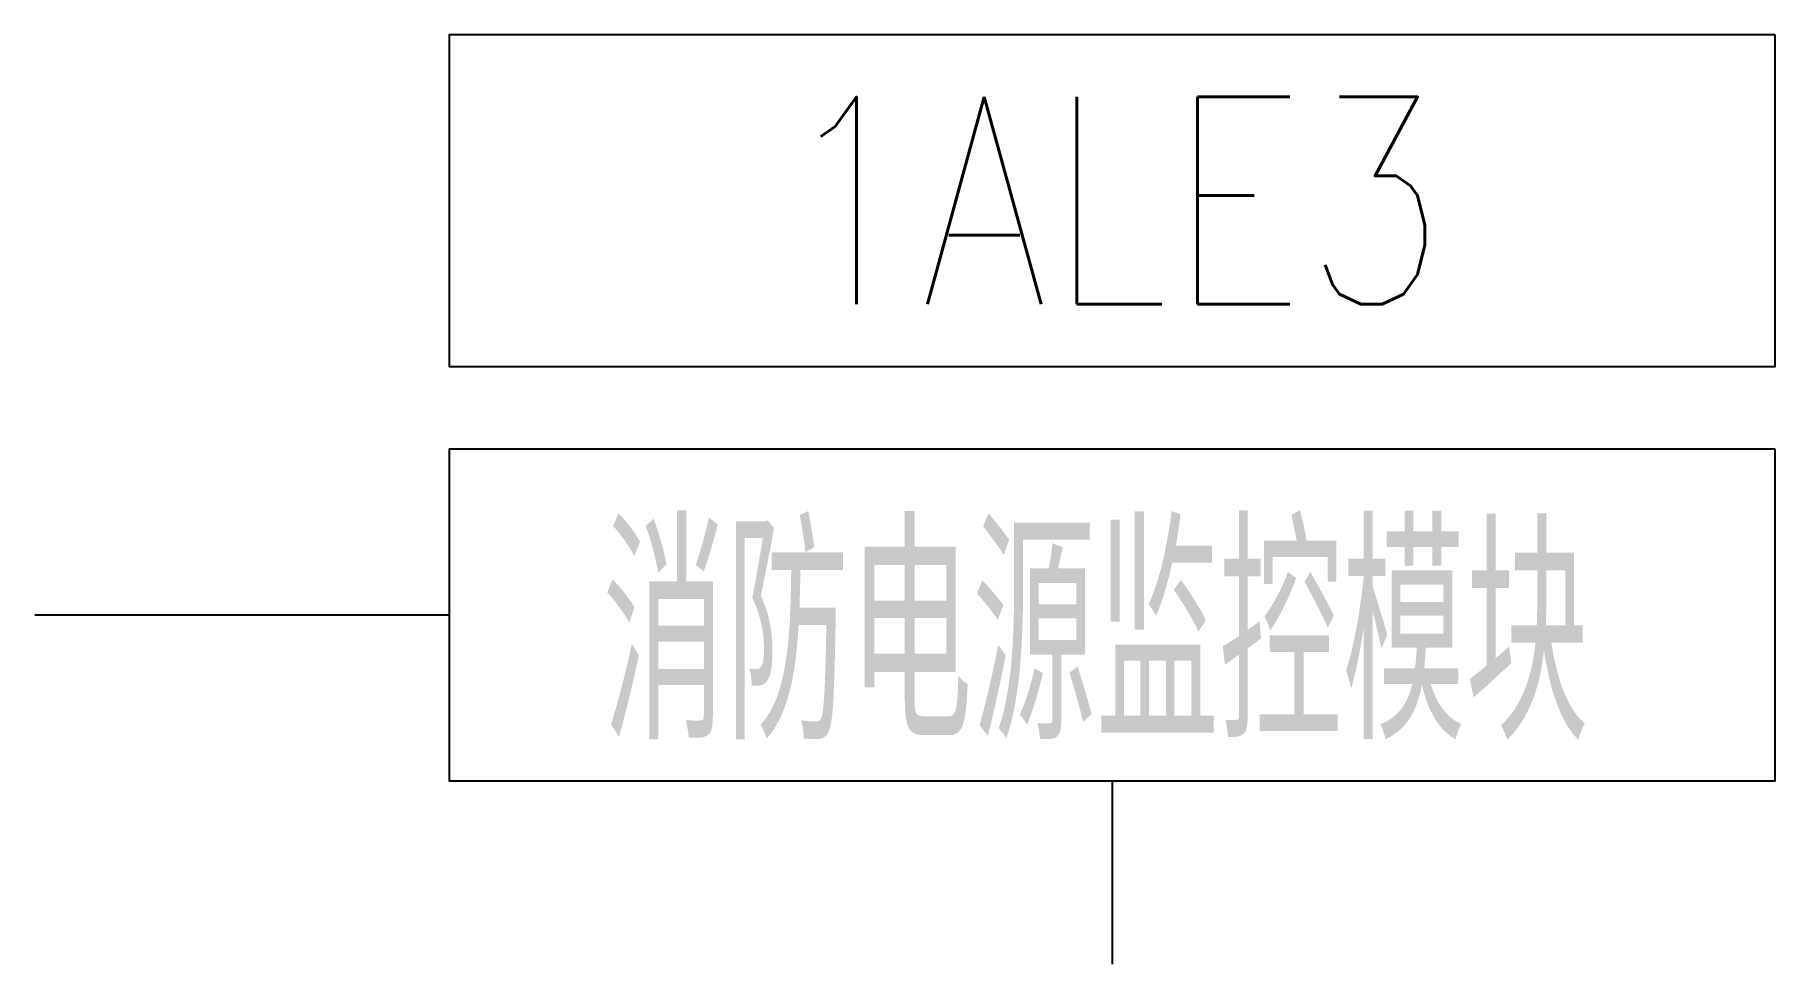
# Model space of a CAD drawing. Header units: millimetres. Extents: x -500 to 1600, y -221 to 900.
import ezdxf
from ezdxf.enums import TextEntityAlignment as Align

# ---------------------------------------------------------------- set-up
doc = ezdxf.new("R2010")
doc.units = ezdxf.units.MM
doc.header["$LTSCALE"] = 1000
doc.header["$MEASUREMENT"] = 0
doc.linetypes.add('DASH', pattern=[0.35, 0.25, -0.1])
doc.layers.get('0').update_dxf_attribs({"lineweight": 13})
doc.layers.add('E-ANNO-TEXT', color=7, linetype='Continuous')
doc.styles.get("Standard").update_dxf_attribs({"font": 'tj-romans.shx', "width": 0.8, "bigfont": 'tj-hztxt.shx'})

# ---------------------------------------------------------------- blocks, each defined once
blk = doc.blocks.new('E-配电箱-消防设备电源监控系统图')
at = {"color": 3}
blk.add_lwpolyline([(1600, 900), (0, 900), (0, 500), (1600, 500)], close=True, dxfattribs=at)
at = {"color": 6}
blk.add_lwpolyline([(1600, 400), (0, 400), (0, 0), (1600, 0)], close=True, dxfattribs=at)

msp = doc.modelspace()

# ---------------------------------------------------------------- linework, layer by layer
at = {"layer": 'E-ANNO-TEXT', "linetype": 'ByBlock'}
msp.add_line((-500, 200), (0, 200), dxfattribs=at)
at = {"layer": 'E-ANNO-TEXT', "color": 3, "linetype": 'DASH'}
msp.add_line((800, 0), (800, -221.3), dxfattribs=at)

# ---------------------------------------------------------------- block references
at = {"layer": 'E-ANNO-TEXT'}
msp.add_blockref('E-配电箱-消防设备电源监控系统图', (0, 0), dxfattribs=at)

# ---------------------------------------------------------------- texts
at = {"layer": 'E-ANNO-TEXT', "color": 3, "width": 0.8}
msp.add_text('1ALE3', height=250, rotation=360, dxfattribs=at).set_placement((800, 700), align=Align.MIDDLE)
at = {"layer": 'E-ANNO-TEXT', "color": 6, "width": 0.600915}
msp.add_text('消防电源监控模块', height=250, rotation=0, dxfattribs=at).set_placement((185, 50), (1375, 50), align=Align.FIT)

doc.saveas('drawing.dxf')
